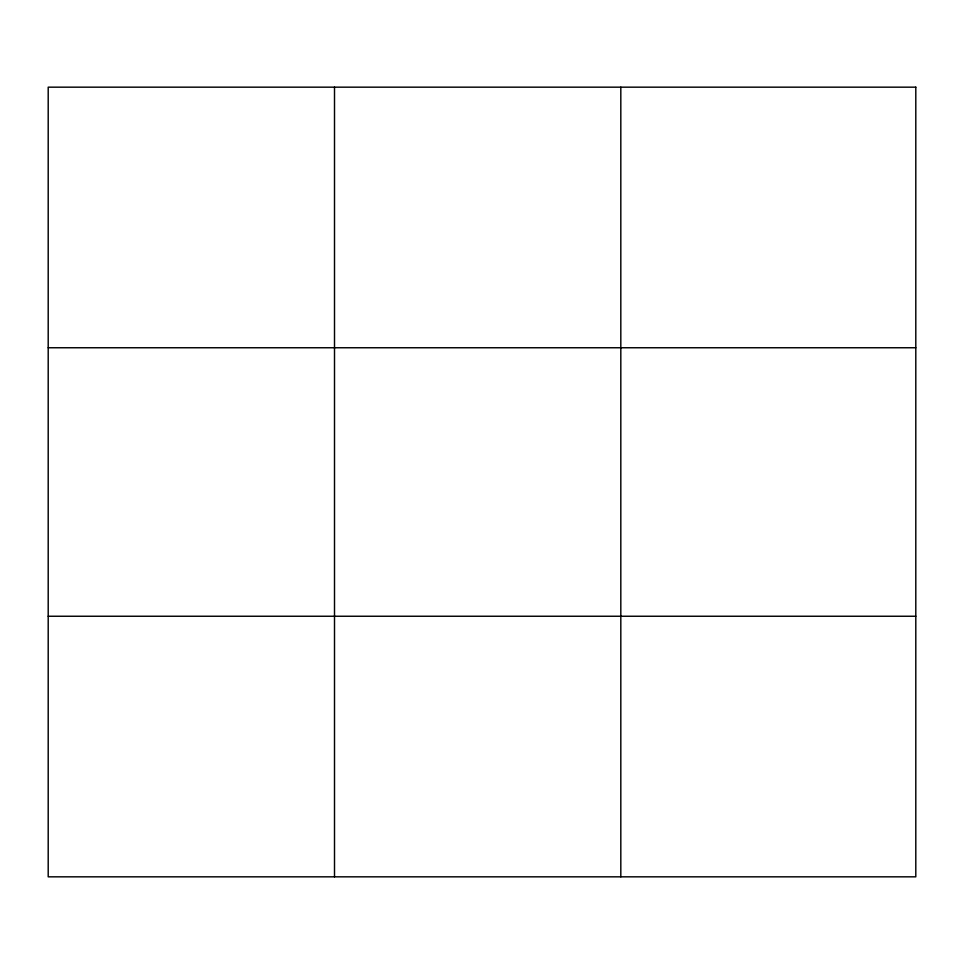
<?xml version="1.0" encoding="UTF-8"?>
<svg xmlns="http://www.w3.org/2000/svg" width="964" height="964" viewBox="0 0 964 964"><rect width="100%" height="100%" fill="white"/><g stroke="black" fill="none" stroke-linecap="round" stroke-linejoin="round"><path stroke-width="1.45" d="M334.508 876.83L334.508 87.17M620.816 876.83L620.816 87.17M48.2 347.751L915.8 347.751M48.2 616.249L915.8 616.249M915.8 87.17L915.8 876.83L48.2 876.83L48.2 87.17L915.8 87.17"/></g></svg>
